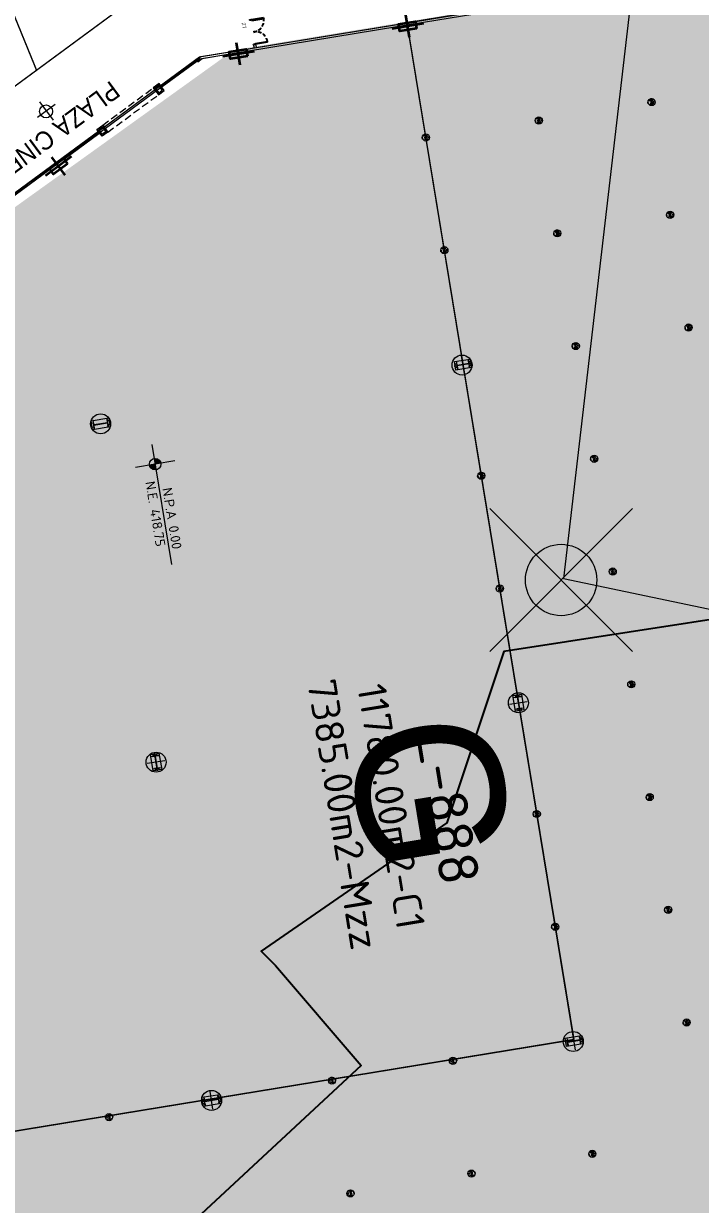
# Model space of a CAD drawing. Header units: metres. Extents: x 2 to 659295185, y -28 to 1124222152.
# Drawn here: x 655567.4 to 655614.7, y 1126123.3 to 1126206 of the extents above; entities that cross this region are included whole.
import ezdxf
from ezdxf.enums import TextEntityAlignment as Align

# ---------------------------------------------------------------- set-up
doc = ezdxf.new("R2010")
doc.units = ezdxf.units.M
doc.header["$MEASUREMENT"] = 0
doc.header["$PDMODE"] = 35
doc.header["$PDSIZE"] = 5
for name, pattern in [('CCSM_C1_CUERPO FM$0$CONTINUA', [0]), ('CCSM_C1_CUERPO FM$0$HIDDEN', [0.375, 0.25, -0.125]), ('CCSM_C1_CUERPO G$0$CCSM_C1_CUERPO NS$0$CONTINUA', [0]), ('CCSM_C1_CUERPO G$0$CONTINUA', [0]), ('CENTER2', [1.125, 0.75, -0.125, 0.125, -0.125]), ('DASHDOT', [1, 0.5, -0.25, 0, -0.25]), ('DASHDOTX2', [2, 1, -0.5, 0, -0.5]), ('DASHED', [0.75, 0.5, -0.25]), ('DASHED2', [9.525, 6.35, -3.175])]:
    doc.linetypes.add(name, pattern=pattern)
doc.layers.get('0').update_dxf_attribs({"linetype": 'CONTINUOUS'})
for name, color, linetype in [('CCSM_C1_CUERPO FM$0$A-PARED', 2, 'CCSM_C1_CUERPO FM$0$CONTINUA'), ('CCSM_C1_CUERPO FM$0$A-PUERTA', 5, 'CCSM_C1_CUERPO FM$0$CONTINUA'), ('CCSM_C1_CUERPO G$0$A-AREAS COMERCIALES', 151, 'CONTINUOUS'), ('CCSM_C1_CUERPO G$0$A-LOCAL ID', 7, 'CONTINUOUS'), ('CCSM_C1_CUERPO G$0$A-PARED', 2, 'CCSM_C1_CUERPO G$0$CONTINUA'), ('CCSM_C1_CUERPO G$0$A_Paredes', 2, 'CONTINUOUS'), ('CCSM_C1_CUERPO G$0$ID_AREA EXACTA', 7, 'CONTINUOUS'), ('CCSM_C1_CUERPO G$0$ID_Nº LOCAL', 7, 'CONTINUOUS'), ('CCSM_C1_CUERPO G$0$ID_RUBRO', 7, 'CONTINUOUS'), ('CCSM_C1_CUERPO NS$0$A-LOCAL ID', 7, 'CONTINUOUS'), ('CCSM_C1_CUERPO NS$0$ID_Nº LOCAL', 7, 'CONTINUOUS'), ('CCSM_XREF KIOSKOSE$0$Kiosco General', 154, 'CONTINUOUS'), ('CCSM_XREF_ESTRUCTURA15$0$E-PROYECCION DE EJES', 12, 'DASHDOTX2'), ('COLUMNA', 9, 'CONTINUOUS'), ('Cota', 3, 'CONTINUOUS'), ('DIVISION EDIFICIOS', 5, 'CONTINUOUS'), ('EJES', 7, 'CENTER2'), ('PA', 2, 'CONTINUOUS')]:
    doc.layers.add(name, color=color, linetype=linetype)
for name, color, linetype, lineweight in [('CCSM_C1_CUERPO FM$0$ENUMERACIÓN DE CAJETIN DE EXTINSIÓN', 8, 'CONTINUOUS', 0), ('CCSM_C1_CUERPO G$0$A_Vistas', 8, 'CCSM_C1_CUERPO G$0$CCSM_C1_CUERPO NS$0$CONTINUA', 20), ('CCSM_XREF ESTRUCTURA15$0$E-CG-COLUMNA', 2, 'CONTINUOUS', 35), ('CCSM_XREF ESTRUCTURA15$0$E-CN-COLUMNA', 2, 'CONTINUOUS', 35), ('LOCALES ASIGNADOS', 41, 'DASHDOT', 0), ('PARCELA', 140, 'CONTINUOUS', 40)]:
    doc.layers.add(name, color=color, linetype=linetype, lineweight=lineweight)
doc.styles.add('B', font='arial.ttf')
doc.styles.add('CCSM_C1_CUERPO FM$0$ROMANS', font='romans__.ttf')
doc.styles.add('CCSM_C1_CUERPO G$0$CCSM_C1_CUERPO G$0$Standard', font='txt_____.ttf')
doc.styles.add('CCSM_C1_CUERPO G$0$ROMANS', font='romans__.ttf')
doc.styles.add('CCSM_C1_CUERPO NS$0$ROMANS', font='romans__.ttf')
doc.styles.add('CCSM_C1_CUERPO NS$0$sigo', font='arial.ttf', dxfattribs={"width": 0.9})

# ---------------------------------------------------------------- blocks, each defined once
blk = doc.blocks.new('CCSM_C1_CUERPO G$0$CCSM_C1_CUERPO G$0$nivel para plantas')
h = blk.add_hatch(color=251)
h.paths.add_polyline_path([(0, 0.2, 0.414214), (-0.2, 0), (0, 0)])
h.paths.add_polyline_path([(0.2, 0), (0, 0), (0, -0.2, 0.414214)])
at = {"color": 251}
blk.add_line((-0.7, 0), (3.56, 0), dxfattribs=at)
blk.add_lwpolyline([(0, 0.7), (0, 0), (0, -0.7)], dxfattribs=at)
blk.add_circle((0, 0), 0.2, dxfattribs=at)
at = {"char_height": 0.34, "attachment_point": 1, "style": 'CCSM_C1_CUERPO G$0$CCSM_C1_CUERPO G$0$Standard'}
for s, insert, width in [('{\\Fromans|c0;\\C7;N.P.A 0.00}', (0.877, 0.444), 2.70141), ('{\\Fromans|c0;N.E. 418.75}', (0.56, -0.104), 3.02544)]:
    blk.add_mtext(s, dxfattribs=dict(at, insert=insert, width=width))
blk = doc.blocks.new('CCSM_C1_CUERPO G$0$IDENT LOCAL')
at = {"style": 'CCSM_C1_CUERPO G$0$ROMANS'}
for tag, height, p in [('NºLOCAL', 0.7, (0, 1.514)), ('AREA-EXACTA', 0.5, (0, 0.85)), ('RUBRO', 0.35, (0, 0)), ('USO', 0.35, (0, -0.85))]:
    blk.add_attdef(tag, text='', height=height, dxfattribs=at).set_placement(p, align=Align.BOTTOM_CENTER)
blk = doc.blocks.new('CCSM_C1_CUERPO FM$0$A$C53A11516')
for p, q in [((-1.955, 0.985), (-1.955, 0.135)), ((-1.955, 0.985), (-1.915, 0.985)), ((-1.915, 0.135), (-1.915, 0.985)), ((-0.285, 0.135), (-0.285, 0.985)), ((-0.245, 0.985), (-0.285, 0.985)), ((-0.245, 0.985), (-0.245, 0.135)), ((-2, 0.12), (-1.985, 0.12)), ((-1.985, 0.12), (-1.985, 0.135)), ((-1.985, 0.135), (-1.96, 0.135)), ((-1.96, 0.135), (-1.96, 0.09)), ((-1.96, 0.09), (-1.95, 0.09)), ((-1.95, 0.09), (-1.96, -0.015)), ((-1.955, 0.135), (-1.915, 0.135)), ((-0.245, 0.135), (-0.285, 0.135)), ((-0.25, 0.09), (-0.24, -0.015)), ((-0.24, 0.09), (-0.25, 0.09)), ((-0.24, 0.135), (-0.24, 0.09)), ((-0.215, 0.135), (-0.24, 0.135)), ((-0.215, 0.12), (-0.215, 0.135)), ((-0.2, 0.12), (-0.215, 0.12)), ((-2, 0), (-1.985, 0)), ((-1.985, 0), (-1.985, -0.015)), ((-1.985, -0.015), (-1.96, -0.015)), ((-0.215, -0.015), (-0.24, -0.015)), ((-0.2, 0), (-0.215, 0)), ((-0.215, 0), (-0.215, -0.015))]:
    blk.add_line(p, q)
at = {"color": 8, "linetype": 'CCSM_C1_CUERPO FM$0$HIDDEN'}
for centre, start, end in [((-1.915, 0.169), 357.59152, 90), ((-0.285, 0.169), 90, 182.40848)]:
    blk.add_arc(centre, 0.816, start, end, dxfattribs=at)
blk = doc.blocks.new('CCSM_XREF ESTRUCTURA15$0$COLUM REC 120x50 mid')
at = {"color": 5}
for p, q in [((0, 1.124), (0, -1.124)), ((-0.789, 0), (0.789, 0))]:
    blk.add_line(p, q, dxfattribs=at)
at = {"color": 2}
blk.add_lwpolyline([(-0.25, 0.6), (-0.25, -0.6), (0.25, -0.6), (0.25, 0.6)], close=True, dxfattribs=at)
blk = doc.blocks.new('CCSM_XREF ESTRUCTURA15$0$ESTRUCTURA METALICA')
at = {"color": 8, "lineweight": 0}
for p, q in [((0.626, 0), (-0.626, 0)), ((0, -0.626), (0, 0.626))]:
    blk.add_line(p, q, dxfattribs=at)
at = {"layer": 'CCSM_XREF ESTRUCTURA15$0$E-CG-COLUMNA', "color": 8, "lineweight": 0}
for points in [[(-0.3, 0.555), (0.3, 0.555), (0.3, -0.555), (-0.3, -0.555)], [(-0.175, 0.409), (-0.285, 0.409), (-0.285, 0.425), (-0.175, 0.425)], [(-0.123, 0.425), (-0.107, 0.425), (-0.107, 0.535), (-0.123, 0.535)], [(0.107, 0.425), (0.123, 0.425), (0.123, 0.535), (0.107, 0.535)], [(0.175, 0.425), (0.285, 0.425), (0.285, 0.409), (0.175, 0.409)], [(-0.175, -0.409), (-0.285, -0.409), (-0.285, -0.425), (-0.175, -0.425)], [(-0.123, -0.425), (-0.107, -0.425), (-0.107, -0.535), (-0.123, -0.535)], [(0.107, -0.425), (0.123, -0.425), (0.123, -0.535), (0.107, -0.535)], [(0.175, -0.409), (0.285, -0.409), (0.285, -0.425), (0.175, -0.425)]]:
    blk.add_lwpolyline(points, close=True, dxfattribs=at)
at = {"layer": 'CCSM_XREF ESTRUCTURA15$0$E-CG-COLUMNA', "lineweight": 0, "flags": 128}
blk.add_lwpolyline([(0.175, 0.409), (0.175, 0.425), (-0.175, 0.425), (-0.175, 0.409), (-0.004, 0.409), (-0.004, -0.409), (-0.175, -0.409), (-0.175, -0.425), (0.175, -0.425), (0.175, -0.409), (0.004, -0.409), (0.004, 0.409)], close=True, dxfattribs=at)
blk = doc.blocks.new('CCSM_C1_CUERPO NS$0$IDENT LOCAL')
at = {"style": 'CCSM_C1_CUERPO NS$0$ROMANS'}
for tag, height, p in [('NºLOCAL', 0.7, (0, 2.404)), ('AREA-EXACTA', 0.5, (0, 1.7)), ('RUBRO', 0.35, (0, 0.85)), ('USO', 0.35, (0, 0))]:
    blk.add_attdef(tag, text='', height=height, dxfattribs=at).set_placement(p, align=Align.BOTTOM_CENTER)
blk = doc.blocks.new('COL')
at = {"layer": 'COLUMNA', "color": 7, "linetype": 'Continuous', "lineweight": 0, "ltscale": 5}
blk.add_lwpolyline([(19.766, 15.152), (19.766, 15.169), (19.648, 15.169, -0.414214), (19.643, 15.174), (19.643, 15.391, -0.414214), (19.648, 15.396), (19.766, 15.396), (19.766, 15.412), (19.506, 15.412), (19.506, 15.396), (19.624, 15.396, -0.414214), (19.629, 15.391), (19.629, 15.174, -0.414214), (19.624, 15.169), (19.506, 15.169), (19.506, 15.152)], format="xyb", close=True, dxfattribs=at)
at = {"layer": 'EJES', "linetype": 'CENTER2', "ltscale": 0.03}
for p, q in [((19.346, 15.282), (19.916, 15.282)), ((19.636, 15.552), (19.636, 15.002))]:
    blk.add_line(p, q, dxfattribs=at)
blk = doc.blocks.new('sectoresd')
at = {"layer": 'DIVISION EDIFICIOS', "ltscale": 0.005, "insert": (655597.506, 1126156.372), "char_height": 10.3047, "width": 148.24864, "attachment_point": 5, "rotation": 279.30845, "style": 'B'}
blk.add_mtext('{\\fCentury Gothic|b0|i0|c0|p34;G}', dxfattribs=at)

msp = doc.modelspace()

# ---------------------------------------------------------------- hatches: boundary and pattern name
at = {"layer": 'LOCALES ASIGNADOS'}
h = msp.add_hatch(color=256, dxfattribs=at)
edge = h.paths.add_edge_path()
edge.add_arc((655975.9593, 1126497.1278), 571.6129, 216.511196, 228.853005)
edge.add_line((655599.8419, 1126066.6896), (655654.2207, 1126142.3808))
edge.add_line((655654.2207, 1126142.3808), (655642.4814, 1126214.0024))
edge.add_line((655642.4814, 1126214.0024), (655582.0935, 1126204.1044))
edge.add_line((655582.0935, 1126204.1044), (655516.5308, 1126157.0296))

# ---------------------------------------------------------------- linework, layer by layer
at = {"layer": 'CCSM_C1_CUERPO FM$0$A-PARED', "lineweight": 5}
msp.add_lwpolyline([(655583.6256, 1126204.4549), (655583.6215, 1126204.4802), (655583.4735, 1126204.456), (655583.4776, 1126204.4307)], dxfattribs=at)
at = {"layer": 'CCSM_C1_CUERPO G$0$A-AREAS COMERCIALES', "lineweight": 5}
msp.add_lwpolyline([(655641.3334, 1126213.7383), (655641.3576, 1126213.5902), (655642.5917, 1126213.7925), (655654.2996, 1126142.3627), (655599.8529, 1126066.5759, -0.053332), (655516.3654, 1126157.001), (655579.6821, 1126203.6331)], format="xyb", close=True, dxfattribs=at)
msp.add_lwpolyline([(655646.49, 1126190.0099), (655654.2997, 1126142.363), (655599.8531, 1126066.5761, -0.053332), (655516.3656, 1126157.0013), (655579.6822, 1126203.6334), (655641.3335, 1126213.7385), (655641.3578, 1126213.5905), (655642.5919, 1126213.7927), (655643.9016, 1126205.8023), (655639.7982, 1126205.1297), (655641.0926, 1126197.2328), (655636.3132, 1126196.4494), (655637.6072, 1126188.5547), (655646.49, 1126190.0099)], format="xyb", dxfattribs=at)
msp.add_lwpolyline([(655594.2122, 1126206.0147), (655605.8808, 1126134.8171), (655542.617, 1126124.451), (655542.4431, 1126124.423), (655547.4639, 1126118.673), (655554.923, 1126110.4029), (655561.6846, 1126103.1539), (655568.174, 1126096.4661), (655575.3225, 1126089.3195), (655581.2931, 1126083.5282), (655586.8201, 1126078.3304), (655590.1477, 1126075.2606), (655594.1965, 1126071.6035), (655598.2749, 1126067.9614), (655599.8533, 1126066.5765), (655654.2999, 1126142.3632), (655642.5916, 1126213.7927), (655641.3576, 1126213.5904), (655641.3334, 1126213.7383), (655594.2111, 1126206.022)], dxfattribs=at)
at = {"layer": 'CCSM_C1_CUERPO G$0$A-PARED', "color": 2, "lineweight": 5}
for p, q in [((655579.4802, 1126203.4223), (655579.7905, 1126203.6509)), ((655579.5782, 1126203.2893), (655579.8834, 1126203.5141))]:
    msp.add_line(p, q, dxfattribs=at)
at = {"layer": 'CCSM_C1_CUERPO G$0$A_Paredes', "lineweight": 5}
for p, q in [((655593.644, 1126205.7698), (655614.7374, 1126209.2272)), ((655582.9866, 1126204.0228), (655593.6438, 1126205.7696)), ((655582.9868, 1126204.023), (655593.644, 1126205.7698)), ((655583.6536, 1126204.2841), (655593.6196, 1126205.9176)), ((655583.6538, 1126204.2843), (655593.6197, 1126205.9178)), ((655579.7905, 1126203.6509), (655583.5056, 1126204.2598)), ((655580.5257, 1126203.7716), (655583.5058, 1126204.2601)), ((655583.4772, 1126204.4331), (655583.5056, 1126204.2598)), ((655583.6252, 1126204.4574), (655583.6536, 1126204.2841)), ((655516.5759, 1126156.9698), (655579.6969, 1126203.4838)), ((655579.6969, 1126203.4838), (655582.9868, 1126204.023)), ((655579.8834, 1126203.5141), (655581.8024, 1126203.8287))]:
    msp.add_line(p, q, dxfattribs=at)
at = {"layer": 'CCSM_C1_CUERPO G$0$A_Vistas', "lineweight": 5, "ltscale": 5}
for p, q in [((655559.5843, 1126188.8313), (655579.6821, 1126203.6331)), ((655559.5844, 1126188.8315), (655579.6822, 1126203.6334)), ((655579.6821, 1126203.6331), (655580.5255, 1126203.7714)), ((655579.6822, 1126203.6334), (655580.5257, 1126203.7716))]:
    msp.add_line(p, q, dxfattribs=at)
at = {"layer": 'CCSM_C1_CUERPO G$0$A_Vistas', "lineweight": 5}
for centre, radius in [((655611.3348, 1126200.4629), 0.25), ((655603.4402, 1126199.1689), 0.25), ((655595.5363, 1126197.9844), 0.25), ((655612.6284, 1126192.5682), 0.25), ((655604.7337, 1126191.2742), 0.25), ((655596.8299, 1126190.0897), 0.25), ((655613.922, 1126184.6735), 0.25), ((655606.0273, 1126183.3794), 0.25), ((655598.063, 1126182.0495), 0.7), ((655572.7712, 1126177.9307), 0.7), ((655607.3209, 1126175.4847), 0.25), ((655599.4171, 1126174.3002), 0.25), ((655608.6145, 1126167.59), 0.25), ((655600.7107, 1126166.4055), 0.25), ((655609.9081, 1126159.6953), 0.25), ((655602.0137, 1126158.4022), 0.7), ((655576.6519, 1126154.2465), 0.7), ((655611.2017, 1126151.8006), 0.25), ((655603.2979, 1126150.6161), 0.25), ((655612.4953, 1126143.9058), 0.25), ((655604.5915, 1126142.7213), 0.25), ((655613.7888, 1126136.0115), 0.25), ((655605.8492, 1126134.6853), 0.7), ((655597.4282, 1126133.3308), 0.25), ((655588.9628, 1126131.9437), 0.25), ((655580.5327, 1126130.5624), 0.7), ((655573.3582, 1126129.3868), 0.25), ((655607.1876, 1126126.8232), 0.25), ((655598.7218, 1126125.4361), 0.25), ((655590.2564, 1126124.049), 0.25)]:
    msp.add_circle(centre, radius, dxfattribs=at)
at = {"layer": 'CCSM_XREF ESTRUCTURA15$0$E-CG-COLUMNA', "color": 8, "lineweight": 5}
for p, q in [((655572.7706, 1126177.9346), (655572.7719, 1126177.9268)), ((655576.7532, 1126153.6291), (655576.5508, 1126154.864)), ((655577.2695, 1126154.3477), (655576.0346, 1126154.1454)), ((655576.6559, 1126154.2472), (655576.6481, 1126154.2459)), ((655606.5121, 1126134.8192), (655605.2771, 1126134.6169)), ((655605.9958, 1126134.1006), (655605.7934, 1126135.3355)), ((655605.8939, 1126134.7219), (655605.8952, 1126134.7141)), ((655581.1503, 1126130.6635), (655579.9153, 1126130.4612)), ((655580.634, 1126129.9449), (655580.4316, 1126131.1798)), ((655580.5322, 1126130.5663), (655580.5334, 1126130.5585))]:
    msp.add_line(p, q, dxfattribs=at)
for points in [[(655573.3404, 1126178.3533), (655573.4455, 1126177.7118), (655572.2021, 1126177.5081), (655572.097, 1126178.1495)], [(655572.2539, 1126177.9958), (655572.2565, 1126177.9802), (655572.1479, 1126177.9624), (655572.1454, 1126177.978)], [(655572.2992, 1126177.7195), (655572.3017, 1126177.7039), (655572.1932, 1126177.6861), (655572.1906, 1126177.7017)], [(655572.2611, 1126178.0498), (655572.2433, 1126178.1583), (655572.2277, 1126178.1558), (655572.2455, 1126178.0472)], [(655572.3258, 1126177.655), (655572.3435, 1126177.5465), (655572.328, 1126177.5439), (655572.3102, 1126177.6525)], [(655573.2167, 1126178.2064), (655573.1989, 1126178.3149), (655573.2145, 1126178.3175), (655573.2323, 1126178.2089)], [(655573.2408, 1126178.1575), (655573.2433, 1126178.1419), (655573.3519, 1126178.1597), (655573.3493, 1126178.1753)], [(655573.297, 1126177.8142), (655573.3148, 1126177.7056), (655573.2992, 1126177.7031), (655573.2814, 1126177.8116)], [(655573.286, 1126177.8812), (655573.2886, 1126177.8656), (655573.3971, 1126177.8834), (655573.3946, 1126177.899)], [(655577.0419, 1126153.7227), (655576.4498, 1126153.6257), (655576.2622, 1126154.7704), (655576.8543, 1126154.8674)], [(655576.4094, 1126154.6451), (655576.3008, 1126154.6274), (655576.2983, 1126154.6429), (655576.4068, 1126154.6607)], [(655576.4736, 1126154.6733), (655576.458, 1126154.6707), (655576.4402, 1126154.7793), (655576.4558, 1126154.7818)], [(655576.7005, 1126154.7105), (655576.6849, 1126154.7079), (655576.6672, 1126154.8165), (655576.6828, 1126154.819)], [(655576.7548, 1126154.7017), (655576.8633, 1126154.7195), (655576.8608, 1126154.7351), (655576.7522, 1126154.7173)], [(655576.5518, 1126153.7757), (655576.4433, 1126153.7579), (655576.4407, 1126153.7735), (655576.5493, 1126153.7913)], [(655576.6191, 1126153.7851), (655576.6035, 1126153.7826), (655576.6213, 1126153.674), (655576.6369, 1126153.6766)], [(655576.8461, 1126153.8223), (655576.8305, 1126153.8198), (655576.8483, 1126153.7112), (655576.8639, 1126153.7138)], [(655576.8947, 1126153.8479), (655577.0032, 1126153.8657), (655577.0058, 1126153.8501), (655576.8972, 1126153.8323)], [(655606.4184, 1126135.1079), (655606.5155, 1126134.5158), (655605.3707, 1126134.3282), (655605.2737, 1126134.9203)], [(655605.4306, 1126134.7666), (655605.4332, 1126134.751), (655605.3246, 1126134.7332), (655605.3221, 1126134.7488)], [(655605.4394, 1126134.8208), (655605.4216, 1126134.9293), (655605.406, 1126134.9268), (655605.4238, 1126134.8182)], [(655606.2932, 1126134.9607), (655606.2754, 1126135.0692), (655606.291, 1126135.0718), (655606.3088, 1126134.9632)], [(655606.3188, 1126134.9121), (655606.3213, 1126134.8965), (655606.4299, 1126134.9143), (655606.4273, 1126134.9299)], [(655606.356, 1126134.6851), (655606.3585, 1126134.6695), (655606.4671, 1126134.6873), (655606.4645, 1126134.7029)], [(655605.4678, 1126134.5396), (655605.4704, 1126134.524), (655605.3618, 1126134.5062), (655605.3593, 1126134.5218)], [(655605.496, 1126134.4754), (655605.5138, 1126134.3668), (655605.4982, 1126134.3643), (655605.4804, 1126134.4728)], [(655606.3654, 1126134.6178), (655606.3832, 1126134.5093), (655606.3676, 1126134.5067), (655606.3498, 1126134.6153)], [(655581.102, 1126130.985), (655581.2071, 1126130.3435), (655579.9636, 1126130.1398), (655579.8585, 1126130.7812)], [(655580.0155, 1126130.6275), (655580.018, 1126130.6119), (655579.9095, 1126130.5941), (655579.9069, 1126130.6097)], [(655580.0226, 1126130.6814), (655580.0048, 1126130.79), (655579.9893, 1126130.7874), (655580.007, 1126130.6789)], [(655580.9783, 1126130.838), (655580.9605, 1126130.9466), (655580.9761, 1126130.9491), (655580.9939, 1126130.8406)], [(655581.0023, 1126130.7892), (655581.0049, 1126130.7736), (655581.1134, 1126130.7914), (655581.1109, 1126130.807)], [(655581.0476, 1126130.5129), (655581.0501, 1126130.4973), (655581.1587, 1126130.5151), (655581.1561, 1126130.5306)], [(655580.0607, 1126130.3512), (655580.0633, 1126130.3356), (655579.9547, 1126130.3178), (655579.9522, 1126130.3334)], [(655580.0873, 1126130.2867), (655580.1051, 1126130.1782), (655580.0895, 1126130.1756), (655580.0717, 1126130.2842)], [(655581.0586, 1126130.4459), (655581.0763, 1126130.3373), (655581.0608, 1126130.3347), (655581.043, 1126130.4433)]]:
    msp.add_lwpolyline(points, close=True, dxfattribs=at)
at = {"layer": 'CCSM_XREF ESTRUCTURA15$0$E-CG-COLUMNA', "lineweight": 5, "flags": 128}
for points in [[(655573.2814, 1126177.8116), (655573.297, 1126177.8142), (655573.2323, 1126178.2089), (655573.2167, 1126178.2064), (655573.2484, 1126178.0129), (655572.2928, 1126177.8563), (655572.2611, 1126178.0498), (655572.2455, 1126178.0472), (655572.3102, 1126177.6525), (655572.3258, 1126177.655), (655572.2941, 1126177.8485), (655573.2497, 1126178.0051)], [(655576.549, 1126153.7929), (655576.5521, 1126153.7742), (655576.8975, 1126153.8308), (655576.8944, 1126153.8495), (655576.7256, 1126153.8218), (655576.5862, 1126154.6725), (655576.755, 1126154.7002), (655576.752, 1126154.7189), (655576.4066, 1126154.6623), (655576.4096, 1126154.6436), (655576.5784, 1126154.6712), (655576.7178, 1126153.8206)], [(655606.3482, 1126134.615), (655606.367, 1126134.6181), (655606.3104, 1126134.9635), (655606.2916, 1126134.9604), (655606.3193, 1126134.7916), (655605.4686, 1126134.6522), (655605.441, 1126134.821), (655605.4222, 1126134.818), (655605.4788, 1126134.4726), (655605.4976, 1126134.4756), (655605.4699, 1126134.6444), (655606.3206, 1126134.7838)], [(655581.043, 1126130.4433), (655581.0586, 1126130.4459), (655580.9939, 1126130.8406), (655580.9783, 1126130.838), (655581.01, 1126130.6446), (655580.0543, 1126130.488), (655580.0226, 1126130.6814), (655580.007, 1126130.6789), (655580.0717, 1126130.2842), (655580.0873, 1126130.2867), (655580.0556, 1126130.4802), (655581.0113, 1126130.6368)]]:
    msp.add_lwpolyline(points, close=True, dxfattribs=at)
at = {"layer": 'CCSM_XREF ESTRUCTURA15$0$E-CN-COLUMNA', "color": 5, "lineweight": 5}
for p, q in [((655569.5916, 1126200.3), (655568.3457, 1126199.3824)), ((655568.5009, 1126200.4763), (655569.4365, 1126199.206))]:
    msp.add_line(p, q, dxfattribs=at)
at = {"layer": 'CCSM_XREF KIOSKOSE$0$Kiosco General', "linetype": 'DASHED', "lineweight": 5, "const_width": 0.1}
for points in [[(655575.5833, 1126208.0661), (655573.6176, 1126219.9903), (655563.8892, 1126213.4681), (655568.2858, 1126202.6915)], [(655568.2858, 1126202.6915), (655563.8892, 1126213.4681), (655553.8195, 1126206.7171), (655560.829, 1126197.1997)]]:
    msp.add_lwpolyline(points, close=True, dxfattribs=at)
at = {"layer": 'CCSM_XREF KIOSKOSE$0$Kiosco General', "linetype": 'DASHED2', "lineweight": 5, "ltscale": 4, "const_width": 0.1}
msp.add_lwpolyline([(655594.2915, 1126205.5236), (655605.8808, 1126134.8171), (655542.6169, 1126124.451)], dxfattribs=at)
at = {"layer": 'CCSM_XREF_ESTRUCTURA15$0$E-PROYECCION DE EJES', "color": 12, "lineweight": 5, "ltscale": 10000}
for p, q in [((655579.4992, 1126203.3122), (655577.0836, 1126201.5331)), ((655570.2395, 1126196.4925), (655572.6551, 1126198.2715)), ((655569.1928, 1126195.7216), (655566.7772, 1126193.9425))]:
    msp.add_line(p, q, dxfattribs=at)
at = {"layer": 'Cota', "lineweight": 0}
msp.add_lwpolyline([(655719.9766, 1126143.0158), (655762.8619, 1126137.0781), (655797.8742, 1126229.9604), (655794.0251, 1126302.9937), (655628.044, 1126363.9768), (655605.1617, 1126167.097), (655719.9766, 1126143.0158)], dxfattribs=at)
msp.add_point((655605, 1126167), dxfattribs=at)
at = {"layer": 'PA', "lineweight": 5}
msp.add_line((655579.4802, 1126203.4223), (655579.5782, 1126203.2893), dxfattribs=at)
at = {"layer": 'PA', "color": 4, "linetype": 'DASHED', "lineweight": 5}
for p, q in [((655572.9142, 1126198.8471), (655576.4571, 1126201.4564)), ((655573.2701, 1126198.364), (655576.8129, 1126200.9733))]:
    msp.add_line(p, q, dxfattribs=at)
at = {"layer": 'PA', "color": 5, "lineweight": 5}
for p, q in [((655576.6202, 1126201.235), (655576.6363, 1126201.2468)), ((655576.6498, 1126201.1947), (655576.6659, 1126201.2066)), ((655573.0773, 1126198.6257), (655573.0612, 1126198.6138)), ((655573.107, 1126198.5854), (655573.0909, 1126198.5736))]:
    msp.add_line(p, q, dxfattribs=at)
at = {"layer": 'PA', "color": 161, "lineweight": 5}
for points in [[(655579.46, 1126203.4075), (655579.4526, 1126203.4176), (655578.2328, 1126202.5192), (655578.2402, 1126202.5091), (655579.4399, 1126203.3927)], [(655577.0042, 1126201.5988), (655576.9968, 1126201.6089), (655578.2167, 1126202.5073), (655578.2241, 1126202.4972), (655577.0243, 1126201.6136)], [(655572.6159, 1126198.3669), (655572.6085, 1126198.3769), (655571.3886, 1126197.4785), (655571.3961, 1126197.4685), (655572.5958, 1126198.3521)], [(655570.1601, 1126196.5582), (655570.1527, 1126196.5682), (655571.3725, 1126197.4667), (655571.38, 1126197.4566), (655570.1802, 1126196.573)], [(655569.1536, 1126195.8169), (655569.1462, 1126195.827), (655567.9263, 1126194.9286), (655567.9337, 1126194.9185), (655569.1335, 1126195.8021)], [(655566.6978, 1126194.0082), (655566.6903, 1126194.0183), (655567.9102, 1126194.9167), (655567.9176, 1126194.9066), (655566.7179, 1126194.023)]]:
    msp.add_lwpolyline(points, dxfattribs=at)
at = {"layer": 'PA', "color": 3, "lineweight": 5}
for points in [[(655579.5395, 1126203.3418), (655579.4992, 1126203.3122), (655579.4399, 1126203.3927), (655579.4802, 1126203.4223)], [(655578.3116, 1126202.4375), (655578.2713, 1126202.4078), (655578.212, 1126202.4883), (655578.2523, 1126202.518)], [(655576.8341, 1126201.1131), (655577.0757, 1126201.291), (655576.8385, 1126201.6131), (655576.5969, 1126201.4352)], [(655577.0836, 1126201.5331), (655577.0434, 1126201.5035), (655576.9841, 1126201.584), (655577.0243, 1126201.6136)], [(655572.6551, 1126198.2715), (655572.6954, 1126198.3012), (655572.6361, 1126198.3817), (655572.5958, 1126198.3521)], [(655573.1302, 1126198.3852), (655572.8887, 1126198.2073), (655572.6515, 1126198.5294), (655572.893, 1126198.7073)], [(655571.4272, 1126197.3672), (655571.4674, 1126197.3968), (655571.4081, 1126197.4774), (655571.3679, 1126197.4477)], [(655569.233, 1126195.7512), (655569.1928, 1126195.7216), (655569.1335, 1126195.8021), (655569.1737, 1126195.8317)], [(655570.1993, 1126196.4628), (655570.2395, 1126196.4925), (655570.1802, 1126196.573), (655570.14, 1126196.5434)]]:
    msp.add_lwpolyline(points, close=True, dxfattribs=at)
at = {"layer": 'PA', "color": 5, "lineweight": 5}
for points in [[(655576.6498, 1126201.1947), (655576.8129, 1126200.9733), (655576.8129, 1126200.9733), (655577.2155, 1126201.2698), (655576.8597, 1126201.7529), (655576.4571, 1126201.4564), (655576.6202, 1126201.235)], [(655573.107, 1126198.5854), (655573.2701, 1126198.364), (655573.2701, 1126198.364), (655572.8675, 1126198.0675), (655572.5117, 1126198.5506), (655572.9142, 1126198.8471), (655573.0773, 1126198.6257)]]:
    msp.add_lwpolyline(points, dxfattribs=at)
at = {"layer": 'PA', "color": 12, "lineweight": 5}
for points in [[(655576.8171, 1126201.0012), (655577.1875, 1126201.274), (655576.8554, 1126201.7249), (655576.4851, 1126201.4521)], [(655573.2421, 1126198.3683), (655572.8717, 1126198.0955), (655572.5396, 1126198.5464), (655572.91, 1126198.8192)]]:
    msp.add_lwpolyline(points, close=True, dxfattribs=at)
at = {"layer": 'PA', "lineweight": 5}
msp.add_circle((655568.9515, 1126199.8097), 0.4536, dxfattribs=at)
at = {"layer": 'PARCELA', "lineweight": -3}
msp.add_lwpolyline([(655656, 1126858), (655735, 1126366), (655757, 1126231), (655746, 1126229), (655644, 1126213), (655643, 1126218), (655619, 1126214), (655627, 1126166), (655601, 1126162), (655597, 1126150), (655584, 1126141), (655585, 1126140), (655591, 1126133), (655563, 1126107), (655603, 1126067), (655600, 1126056), (655362, 1126108), (655294, 1126522), (655249, 1126801)], dxfattribs=at)
msp.add_lwpolyline([(655656, 1126858), (655735, 1126366), (655757, 1126231), (655746, 1126229), (655644, 1126213), (655643, 1126218), (655619, 1126214), (655627, 1126166), (655601, 1126162), (655597, 1126150), (655584, 1126141), (655585, 1126140), (655591, 1126133), (655563, 1126107), (655603, 1126067), (655600, 1126056), (655362, 1126108), (655294, 1126522), (655249, 1126801)], dxfattribs=at)
msp.add_lwpolyline([(655656, 1126858), (655735, 1126366), (655757, 1126231), (655746, 1126229), (655644, 1126213), (655643, 1126218), (655619, 1126214), (655627, 1126166), (655601, 1126162), (655597, 1126150), (655584, 1126141), (655585, 1126140), (655591, 1126133), (655563, 1126107), (655603, 1126067), (655600, 1126056), (655362, 1126108), (655294, 1126522), (655249, 1126801)], dxfattribs=at)
msp.add_lwpolyline([(655656, 1126858), (655735, 1126366), (655757, 1126231), (655746, 1126229), (655644, 1126213), (655643, 1126218), (655619, 1126214), (655627, 1126166), (655601, 1126162), (655597, 1126150), (655584, 1126141), (655585, 1126140), (655591, 1126133), (655563, 1126107), (655603, 1126067), (655600, 1126056), (655362, 1126108), (655294, 1126522), (655249, 1126801)], dxfattribs=at)

# ---------------------------------------------------------------- block references
at = {"color": 0}
msp.add_blockref('sectoresd', (-1.7491, -4.253), dxfattribs=at)
at = {"lineweight": 5, "rotation": 9.308542326335465}
for p in [(655594.4302, 1126182.2047), (655586.5355, 1126180.9107), (655578.6317, 1126179.7262), (655595.7242, 1126174.3101), (655587.8296, 1126173.016), (655579.9257, 1126171.8315), (655597.0182, 1126166.4154), (655589.1236, 1126165.1214), (655590.4176, 1126157.2267), (655582.5137, 1126156.0422), (655591.7116, 1126149.3321), (655583.8077, 1126148.1476), (655593.0056, 1126141.4374), (655594.2996, 1126133.5428), (655586.3957, 1126132.3583), (655595.5936, 1126125.6481), (655587.6898, 1126124.4636), (655596.8876, 1126117.7535), (655590.2869, 1126108.5648)]:
    msp.add_blockref('COL', p, dxfattribs=at)
at = {"lineweight": 5, "xscale": -1, "rotation": 9.308542514954707}
for p in [(655619.2812, 1126121.424), (655610.8159, 1126120.0365), (655595.2114, 1126117.4787), (655620.5753, 1126113.5293), (655612.11, 1126112.1419)]:
    msp.add_blockref('COL', p, dxfattribs=at)
at = {"layer": 'CCSM_C1_CUERPO FM$0$A-PUERTA', "lineweight": 5, "rotation": 279.3084512403557}
msp.add_blockref('CCSM_C1_CUERPO FM$0$A$C53A11516', (655583.5206, 1126204.261), dxfattribs=at)
at = {"layer": 'CCSM_C1_CUERPO G$0$A-LOCAL ID', "lineweight": 5}
ref = msp.add_blockref('CCSM_C1_CUERPO G$0$IDENT LOCAL', (655588.1716, 1126150.3335), dxfattribs=dict(at, xscale=3.999999999953202, yscale=3.999999999953202, zscale=3.999999999953202, rotation=279.308451285865))
ref.add_attrib('AREA-EXACTA', '11780.00m2-C1', dxfattribs={"layer": 'CCSM_C1_CUERPO G$0$ID_AREA EXACTA', "height": 2, "rotation": 279.308451, "style": 'CCSM_C1_CUERPO G$0$ROMANS'}).set_placement((655591.5268, 1126150.8834), align=Align.BOTTOM_CENTER)
ref.add_attrib('RUBRO', '7385.00m2-Mzz', dxfattribs={"layer": 'CCSM_C1_CUERPO G$0$ID_RUBRO', "height": 2, "rotation": 279.308451, "style": 'CCSM_C1_CUERPO G$0$ROMANS'}).set_placement((655588.1716, 1126150.3335), align=Align.BOTTOM_CENTER)
ref.add_attrib('NºLOCAL', 'L-888', dxfattribs={"layer": 'CCSM_C1_CUERPO G$0$ID_Nº LOCAL', "height": 2.8, "rotation": 279.308451, "style": 'CCSM_C1_CUERPO G$0$ROMANS'}).set_placement((655594.8981, 1126150.6195), align=Align.BOTTOM_CENTER)
at = {"layer": 'CCSM_C1_CUERPO G$0$A_Vistas', "lineweight": 5, "xscale": 1.999999999974793, "yscale": 1.999999999974793, "zscale": 1.999999999974793, "rotation": 279.3084512030744}
msp.add_blockref('CCSM_C1_CUERPO G$0$CCSM_C1_CUERPO G$0$nivel para plantas', (655576.5896, 1126175.1095), dxfattribs=at)
at = {"layer": 'CCSM_C1_CUERPO NS$0$A-LOCAL ID', "lineweight": 5}
ref = msp.add_blockref('CCSM_C1_CUERPO NS$0$IDENT LOCAL', (655568.1687, 1126200.2568), dxfattribs=dict(at, rotation=216.4242756301675))
ref.add_attrib('NºLOCAL', 'PLAZA CINES', dxfattribs={"layer": 'CCSM_C1_CUERPO NS$0$ID_Nº LOCAL', "height": 1.3, "rotation": 216.424276, "style": 'CCSM_C1_CUERPO NS$0$sigo', "width": 0.9}).set_placement((655568.9703, 1126199.1705), align=Align.BOTTOM_CENTER)
at = {"layer": 'CCSM_XREF ESTRUCTURA15$0$E-CG-COLUMNA', "lineweight": 5, "xscale": -1}
for p, rotation in [((655594.2523, 1126205.7705), 279.3055230908936), ((655582.4102, 1126203.8301), 279.3055230908936), ((655569.8147, 1126195.9744), 306.3709749619964)]:
    msp.add_blockref('CCSM_XREF ESTRUCTURA15$0$COLUM REC 120x50 mid', p, dxfattribs=dict(at, rotation=rotation))
at = {"layer": 'CCSM_XREF ESTRUCTURA15$0$E-CG-COLUMNA', "color": 8, "lineweight": 5}
for p, rotation in [((655598.133, 1126182.0864), 279.3055229965839), ((655602.0138, 1126158.4022), 189.3055230020876)]:
    msp.add_blockref('CCSM_XREF ESTRUCTURA15$0$ESTRUCTURA METALICA', p, dxfattribs=dict(at, rotation=rotation))

# ---------------------------------------------------------------- texts
at = {"layer": 'CCSM_C1_CUERPO FM$0$ENUMERACIÓN DE CAJETIN DE EXTINSIÓN', "lineweight": 5, "insert": (655582.906, 1126206.0459), "char_height": 0.26688, "width": 0.015658, "attachment_point": 1, "rotation": 279.259198, "style": 'CCSM_C1_CUERPO FM$0$ROMANS'}
msp.add_mtext('27', dxfattribs=at)

doc.saveas('drawing.dxf')
